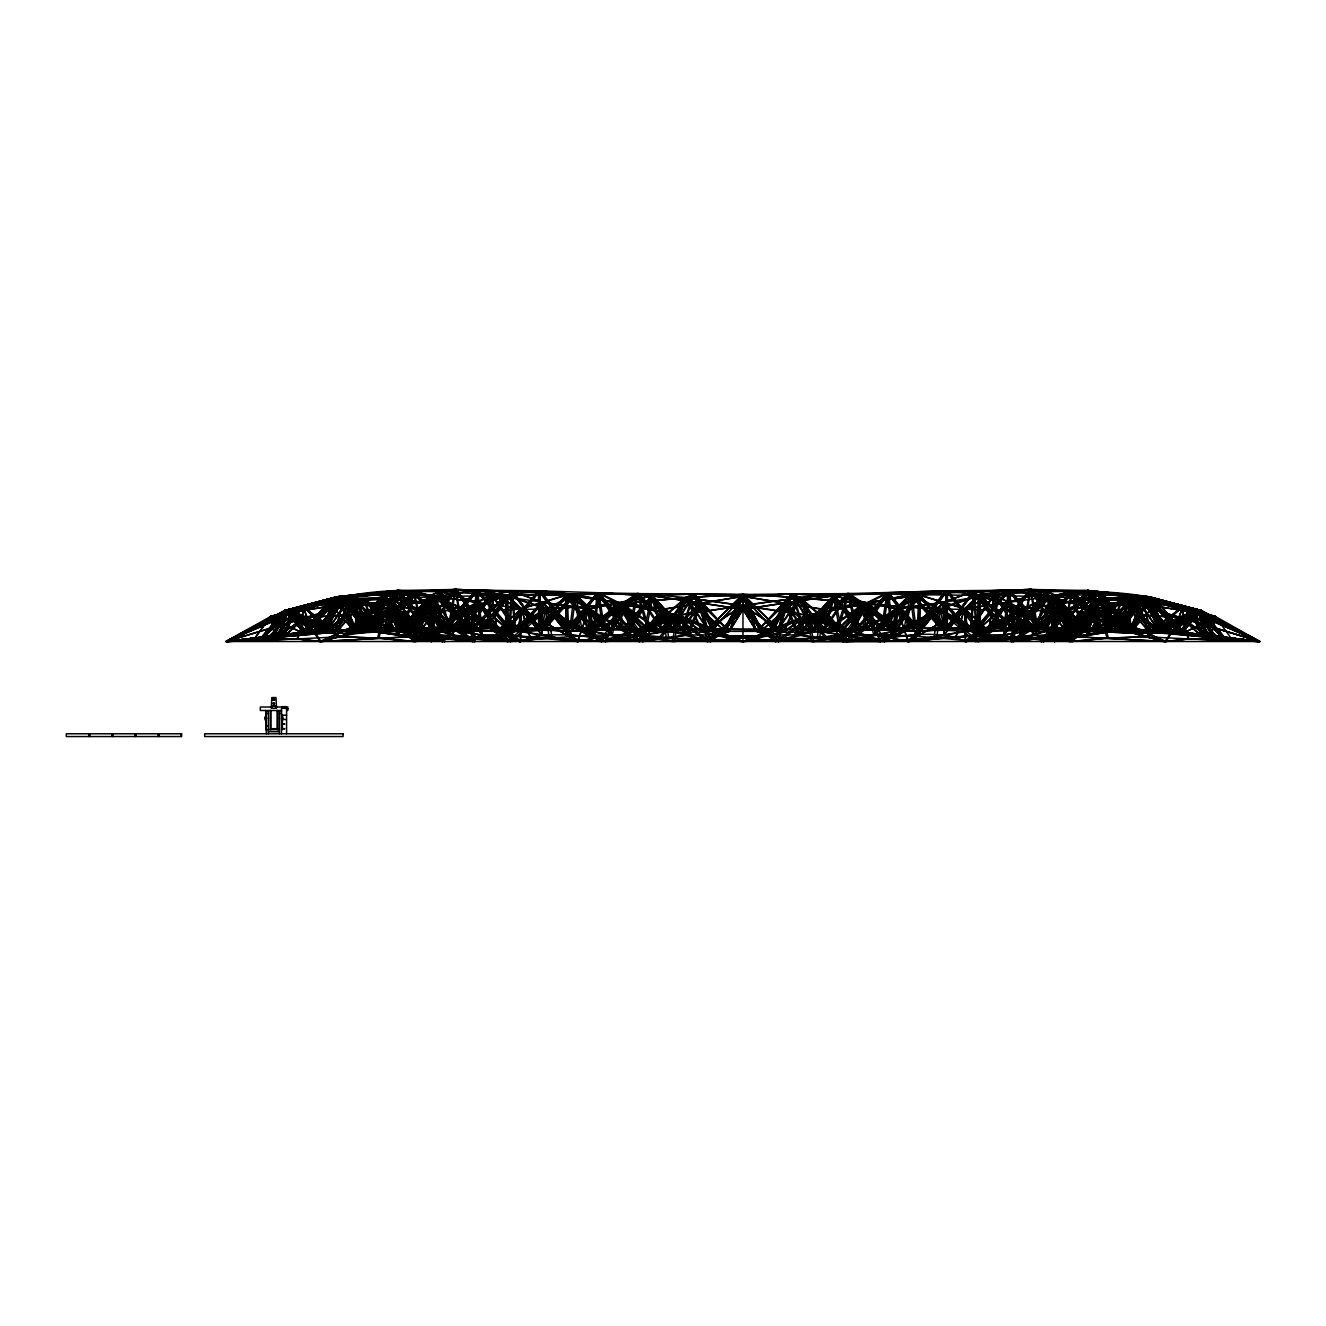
<?xml version="1.0" encoding="UTF-8"?>
<svg xmlns="http://www.w3.org/2000/svg" width="1326" height="1326" viewBox="0 0 1326 1326"><rect width="100%" height="100%" fill="white"/><g stroke="black" fill="none" stroke-linecap="round" stroke-linejoin="round"><path stroke-width="1.5" d="M510.029 627.811L481.968 627.662L477.592 590.219L434.713 596.617L441.392 628.358L448.105 627.695L455 589.457L512.549 591.28L510.029 627.811L508.289 628.176L477.592 590.219L442.519 628.358L413.811 591.512L364.401 600.463L323.627 633.231L284.046 636.729L274.383 638.95L226.282 641.519L304.251 617.817L340.136 636.712C375.573 628.391 412.883 631.06 449.083 627.695L455.812 589.457L412.9 591.512L386.91 628.408L349.832 596.833L412.916 591.512L434.713 596.617L465.376 610.258L506.084 635.751L545.649 608.999L574.108 594.578L602.899 628.623L637.044 593.617L694.194 593.949L701.288 603.214L682.558 629.717L652.806 596.004L598.871 592.755L567.13 595.043L543.047 602.319L541.853 634.806L518.433 631.06L491.88 594.612L469.951 629.286L462.774 628.11L455.812 589.457L422.762 627.728L363.142 628.856L349.832 596.833L363.556 600.463L384.059 611.999L428.381 632.154L468.708 630.579L505.554 631.773L545.666 608.999L601.391 641.502L677.752 615.281L799.246 597.578L847.496 593.617L873.884 629.635L881.492 628.623L910.117 594.578L946.051 590.832L980.146 595.424L979.052 628.176L977.129 627.811L947.444 590.832L847.496 593.617L742.974 609.33L710.255 641.502L664.956 609.198L539.914 590.832L510.029 627.811L477.592 590.219L449.083 627.695L413.811 591.512L350.445 596.833L288.67 610.623L273.703 635.916L261.321 637.955L284.957 610.441L294.471 612.082L304.251 617.817L320.047 641.502L340.136 636.712L377.579 638.171L413.828 641.502L465.376 610.258L505.803 595.424L574.108 594.578L580.142 631.143L637.044 593.617L686.702 597.578L806.705 615.281L822.932 632.005L836.64 629.916L873.884 629.635L910.117 594.578L942.289 630.248L944.841 628.623L977.66 628.176L1008.357 590.219L1030.136 589.457L1054.336 627.712L1087.453 590.518L1148.929 596.816L1200.743 610.441L1259.683 641.502L1179.427 632.005L1130.481 628.972L1097.795 591.628C1054.783 585.644 1016.909 613.623 980.395 631.773L940.3 608.999L911.84 594.578L883.05 628.623L848.905 593.617L825.336 628.856L792.6 593.949L773.704 629.751L742.974 596.369L729.466 631.375L701.288 603.214L664.956 609.198L642.895 641.502L612.347 634.856L577.423 641.502L541.853 634.806L530.201 637.541L520.72 641.502L464.597 609.131L383.827 598.192L343.384 599.468L302.974 606.761L226.282 641.502L303.588 632.071L336.555 596.816L355.467 628.972L388.153 591.628L408.657 627.927L439.95 591.529L477.642 602.468L497.035 631.077L521.267 608.75L565.854 595.043L662.818 609.198L742.974 596.369L820.993 609.198L866.79 602.8L887.077 592.755L946.051 590.832L975.919 627.811L1008.357 590.219L1049.927 596.617L1121.547 600.463L1181.085 617.817L1188.345 638.95L1211.947 638.95L1259.667 641.519L1181.698 617.817L1101.889 611.999L1018.617 610.258L975.256 641.502L978.422 631.773L1018.617 610.258L1049.927 596.617L1072.137 591.512L1121.547 600.463L1162.322 633.231L1201.903 636.729L1211.566 638.95L1259.667 641.519L1198.091 610.54L1149.261 598.059L1133.548 629.386L1117.851 629.502L1102.453 594.33L1060.054 603.562L1045.551 631.309L1021.352 609.131L994.666 594.612L971.212 629.253L943.548 602.319L920.095 595.043L823.131 609.198L742.974 596.369L701.288 603.214L688.691 634.939L652.806 596.004L589.374 608.883L543.047 602.319L512.549 591.28L491.88 594.612L486.741 628.093L481.968 627.662L455.812 589.457L431.613 627.712L398.513 590.518C337.517 592.39 278.593 610.059 226.265 641.502L312.77 632.22L336.754 631.242L349.832 596.833L341.064 596.186L288.372 610.623L226.265 641.502L306.521 632.005L363.142 628.856L397.833 590.518L412.916 591.512L441.392 628.358L476.415 590.219L506.897 628.176L538.522 590.832L565.854 595.043L597.346 592.755L617.319 602.8L640.16 634.889L710.255 641.502L719.637 634.939L729.466 631.375L742.974 609.33L742.974 594.462L792.6 593.949L834.634 596.004L897.901 608.883L943.548 602.319L974.395 591.28C1001.312 601.026 1030.186 580.904 1056.01 595.589L1085.397 628.673L1102.453 594.33L1149.261 598.059L1201.688 610.673L1259.683 641.502L226.282 641.519L270.504 616.524L302.974 606.761L328.533 602.12L357.407 601.059L422.414 610.076L473.034 641.502L474.99 637.591L481.719 634.856L504.344 634.806L520.206 641.502L541.572 634.806L568.804 634.806L642.895 641.502L688.691 634.939L710.255 641.502L766.312 634.939L799.048 634.939L846.535 641.502L917.89 634.806L943.548 602.319L964.682 608.75L1008.307 602.468L1045.999 591.529L1077.292 627.927L1097.795 591.628L1102.453 594.33L1133.548 629.386L1182.361 632.071L1259.683 641.502L1215.445 616.524L1182.974 606.761L1157.416 602.12L1128.559 601.059L1063.535 610.076L1012.931 641.502L1010.976 637.591L1004.23 634.856L981.621 634.806L908.525 641.502L873.619 634.856L843.071 641.502L797.257 634.939L775.693 641.502L719.637 634.939L686.918 634.939L639.43 641.502L568.058 634.806L542.417 602.319L511.554 591.28C483.161 593.037 459.708 611.932 440.398 631.309L425.895 603.562L383.496 594.33L336.555 596.816L284.957 610.441L226.265 641.502L297.604 638.95L321.074 641.502L424.171 636.032L510.709 641.502L551.865 637.707L605.534 641.502L660.265 638.585L674.254 641.519L721.012 635.718L742.974 641.502L793.047 638.602L813.766 641.519L850.861 635.535L897.503 635.021L905.807 631.143L940.3 608.999L980.146 595.424L1009.534 590.219L1030.965 589.457L1063.999 627.728L1088.116 590.518L1149.393 596.816L1201.688 610.673L1225.025 637.972L1166.101 630.878L1149.393 596.816L1144.868 596.186C1099.536 588.86 1054.037 591.711 1008.357 590.219C961.549 594.794 919.697 617.054 880.431 641.502L811.694 641.519L764.953 635.718L742.974 641.502L692.901 638.602L672.183 641.519L635.104 635.535L601.391 641.502L506.084 635.751L463.404 637.939L422.447 636.032L320.047 641.502L296.974 638.95L226.282 641.519L284.957 610.441L341.08 596.186L397.833 590.518L455.812 589.457L477.592 590.219L507.46 595.424L548.052 608.999L605.534 641.502L663.017 632.005L679.26 615.281L686.702 597.578L694.194 593.949L742.974 596.369L792.6 593.949L800.208 597.578L838.065 629.916L875.574 629.635L905.807 631.143L911.84 594.578L947.444 590.832L979.052 628.176L1009.534 590.219L1073.049 591.512L1136.117 596.833L1197.577 610.623L1259.683 641.502L1188.345 638.95L1164.874 641.502L1061.778 636.032L975.256 641.502L937.896 608.999L910.117 594.578L806.705 615.281L742.974 641.502L694.144 638.602L658.193 638.585L601.391 641.502L580.142 631.143L545.649 608.999L505.803 595.424L476.415 590.219L454.984 589.457L439.95 591.529L429.939 595.589L383.496 594.33L336.688 598.059L284.261 610.673L260.924 637.972L226.265 641.502L285.206 610.441L337.019 596.816L398.513 590.518L413.811 591.512L436.022 596.617L467.332 610.258L507.526 631.773L543.66 630.248L575.849 594.578L679.26 615.281L742.974 641.502L791.804 638.602L827.755 638.585L884.558 641.502L979.864 635.751L1072.137 641.502L1108.37 638.171L1145.813 636.712L1165.919 641.502L1188.974 638.95L1259.667 641.519L1200.991 610.441L1144.868 596.186C1113.442 597.098 1090.055 622.507 1063.502 636.032L978.356 641.502L934.084 637.707L880.431 641.502L825.684 638.585L811.694 641.519L806.705 615.281L799.246 597.578L791.755 593.949L742.974 596.369L693.349 593.949L685.757 597.578L647.884 629.916L620.353 603.943L574.108 594.578L538.522 590.832L511.554 591.28L480.957 627.662L454.984 589.457L421.95 627.728L375.689 629.353L349.832 596.833L327.124 630.712L226.282 641.502L287.858 610.54L336.688 598.059L384.673 598.192L465.277 609.131L520.206 641.502L521.4 608.75L491.88 594.612L454.984 589.457L430.9 627.712L397.833 590.518L336.555 596.816L284.261 610.673L271.88 635.933L226.265 641.502L288.107 610.54L337.185 598.059L384.175 594.33L430.602 595.589L478.023 602.468L520.206 641.502C479.25 636.513 438.127 636.115 397.369 629.999L383.827 598.192L383.496 594.33L388.153 591.628L440.58 591.529L455.812 589.457L486.741 628.093L512.549 591.28L539.914 590.832L575.849 594.578L612.065 629.635L638.469 593.617L742.974 609.33L848.905 593.617L905.807 631.143M642.895 641.502L619.159 602.8L612.347 634.856L589.374 608.883L567.13 595.043L540.793 629.303L512.549 591.28L476.415 590.219L480.973 627.662L485.929 628.093L511.554 591.28L539.781 629.303L565.788 631.11L591.512 631.159L619.159 602.8L642.314 634.889L642.895 641.502L589.374 608.883L566.865 631.11L540.793 629.303L539.848 628.259L539.914 590.832L476.415 590.219L441.392 628.358L473.714 628.739L507.46 595.424L575.849 594.578L604.474 628.623L612.065 629.635L622.342 603.943L638.469 593.617L673.078 629.005L724.195 630.132L742.974 605.402L800.208 597.578L848.905 593.617L875.574 629.635L883.05 628.623L888.602 592.755L920.095 595.043L947.328 628.259L946.167 629.303L920.161 631.11L894.453 631.159L873.619 634.856L866.79 602.8L833.142 596.004L791.755 593.949L759.251 628.972L742.974 596.369L712.244 629.751L693.349 593.949L660.613 628.856L637.044 593.617L610.374 629.635L602.899 628.623L597.346 592.755L638.469 593.617L661.856 628.856L694.194 593.949L726.714 628.972L742.974 596.369L773.075 629.751L804.567 629.717L814.926 631.325L834.634 596.004L863.955 629.568L888.602 592.755L918.703 628.408L947.444 590.832L866.79 602.8L839.955 631.275L843.634 634.889L875.458 634.856L907.912 641.502L981.77 634.806L988.914 631.077L1008.307 602.468L1037.147 629.386L1056.01 595.589L1097.795 591.628L1116.509 628.773L1149.393 596.816L1201.688 610.673L1214.086 635.933L1259.683 641.502L1197.842 610.54L1148.764 598.059L1101.773 594.33L1059.06 603.562L1020.672 609.131L965.742 641.502C926.891 624.861 883.431 642.364 843.071 641.502L820.993 609.198L833.142 596.004L888.602 592.755L916.034 628.325L918.703 628.408L920.095 595.043L846.535 641.502L823.131 609.198L834.634 596.004L857.425 628.739L863.955 629.568L868.629 602.8L888.602 592.755L892.73 629.469L895.928 631.159L920.095 595.043L946.167 629.303L974.395 591.28L1004.992 627.662L1030.965 589.457L1055.048 627.712L1088.116 590.518L1136.117 596.833L1191.494 612.082L1259.683 641.502L1201.903 636.729L1181.085 617.817L1100.597 611.999L1049.927 596.617L1012.235 628.739L978.489 595.424L942.289 630.248L937.896 608.999C856.298 605.037 775.229 592.241 693.349 593.949L672 629.005L647.884 629.916L637.044 593.617L742.974 609.33L778.611 641.502L845.789 634.889L868.629 602.8L895.928 631.159L846.535 641.502L845.789 634.889L823.131 609.198L778.611 641.502L718.709 634.939L707.338 641.502L666.249 637.607L662.818 609.198L651.315 596.004L597.346 592.755L567.246 628.408L538.522 590.832L508.836 627.811L506.897 628.176L505.803 595.424L539.914 590.832L571.456 628.325L598.871 592.755L619.159 602.8L645.994 631.275L642.314 634.889L610.507 634.856L578.037 641.502L517.952 631.06L514.737 629.253L491.283 594.612L462.078 628.11L439.95 591.529L419.331 628.408L388.153 591.628L369.457 628.773L336.555 596.816L303.588 632.071L284.261 610.673L272.99 635.95L263.725 637.905L226.265 641.502L303.19 606.761L328.533 602.12L357.805 601.059L423.756 610.076L474.874 641.502L475.669 637.591L465.277 609.131L430.602 595.589L388.75 591.628L384.175 594.33L352.948 629.386L303.588 632.071L284.957 610.441L271.88 635.933L260.924 637.972L272.99 635.95L287.858 610.54L302.974 606.761L357.407 601.059L399.375 611.037L442.652 641.502L378.639 632.237L354.672 631.242L328.533 602.12L270.504 616.524L254.476 638.734L226.249 641.519L294.471 612.082L349.832 596.833L312.754 632.22L288.372 610.623L263.178 637.988L277.217 636.066L294.455 612.082L412.916 591.512L477.592 590.219L473.714 628.739L470.349 630.579L429.889 632.154L394.502 631.209L363.556 600.463L304.251 617.817L274.018 638.95L226.282 641.519L294.869 612.082L350.445 596.833L364.401 600.463L424.171 636.032L467.332 610.258L507.46 595.424L543.66 630.248L548.052 608.999L575.849 594.578L582.18 631.143L605.534 641.502L679.26 615.281L742.974 605.402L808.197 615.281L884.558 641.502L897.503 635.021L940.3 608.999L979.864 635.751L1020.572 610.258L1072.137 641.502L1101.889 611.999L1165.919 641.502L1181.698 617.817L1191.494 612.082L1200.991 610.441L1224.776 637.955L1259.683 641.502L1197.279 610.623L1144.388 596.186L1135.504 596.833L1072.137 591.512L1036.866 627.695L1008.357 590.219L1003.997 627.662L999.207 628.093L973.4 591.28L942.902 602.319L896.575 608.883L866.79 602.8L843.634 634.889L843.071 641.502L918.819 595.043L974.395 591.28L1000.019 628.093L1004.992 627.662L1009.534 590.219L1051.236 596.617L1122.409 600.463L1191.494 612.082L1218.992 638.187L1259.683 641.502L1182.974 606.761L1142.564 599.468L1102.121 598.192L1021.352 609.131L965.229 641.502L955.731 637.541L944.095 634.806L908.525 641.502L896.575 608.883L873.619 634.856M845.789 634.889L823.131 609.198L814.926 631.325L778.611 641.502L767.257 634.939L707.338 641.502L662.818 609.198L639.43 641.502L565.854 595.043L565.788 631.11L568.058 634.806L578.037 641.502L588.064 608.883L651.315 596.004L694.194 593.949L712.874 629.751L729.466 631.375M1145.813 636.712L1134.045 633.215L1091.447 631.209L1051.236 596.617L1017.241 630.579L978.422 631.773L978.489 595.424L1051.236 596.617L1101.889 611.999L1145.813 636.712L1181.698 617.817L1259.667 641.519L1201.903 636.729L1191.08 612.082L1135.504 596.833L1087.453 590.518L1063.203 627.728L1030.136 589.457L994.069 594.612L973.4 591.28L945.156 629.303L919.084 631.11L896.575 608.883L889.961 637.557M688.691 634.939L672.614 631.325L664.956 609.198L645.994 631.275L623.585 629.568L619.159 602.8L594.744 629.469L567.13 595.043L511.554 591.28L539.798 629.303L565.854 595.043L590.037 631.159L639.43 641.502L640.16 634.889L662.818 609.198L671.022 631.325L681.398 629.717L712.874 629.751L742.974 596.369L756.483 631.375L784.66 603.214L803.39 629.717L833.142 596.004L855.95 628.739L887.077 592.755L914.492 628.325L947.328 628.259L947.444 590.832L916.034 628.325L881.492 628.623L847.496 593.617L812.871 629.005L791.755 593.949L784.66 603.214L766.312 634.939L756.483 631.375L742.974 609.33L707.338 641.502L671.022 631.325L651.315 596.004L621.993 629.568L597.346 592.755L569.931 628.325L567.246 628.408L565.854 595.043L538.638 628.259L571.456 628.325L575.849 594.578L541.124 628.623L506.897 628.176M271.88 635.933L226.265 641.502L274.714 635.933L302.974 606.761L330.207 631.309L357.407 601.059L378.805 606.28L398.728 635.403L431.547 641.502L399.375 611.037L391.17 605.352L343.384 599.468L323.478 631.093L263.725 637.905L287.858 610.54L304.599 632.187L336.688 598.059L357.407 601.059L354.821 631.242C385.236 630.728 414.624 639.812 444.89 641.502L423.756 610.076L384.673 598.192L343.915 599.468L284.261 610.673L304.599 632.187L354.705 630.016L383.827 598.192L422.414 610.076L442.652 641.502L405.773 635.32L378.639 632.237L378.805 606.28L357.805 601.059L337.185 598.059L284.51 610.673L261.073 637.972L226.265 641.502L364.401 600.463L404.844 629.336L436.022 596.617L473.714 628.739M756.483 631.375L773.075 629.751L791.755 593.949L824.092 628.856L847.496 593.617L863.607 603.943L873.884 629.635L903.768 631.143L944.178 630.248L940.3 608.999L884.558 641.502L824.407 632.005L800.208 597.578L778.544 629.088L742.974 594.462L724.195 630.132L686.702 597.578L663.017 632.005L622.342 603.943L582.18 631.143L541.77 630.248L505.803 595.424L505.554 631.773L507.609 641.502L590.948 635.021L622.342 603.943L686.702 597.578L742.974 594.462L800.208 597.578L865.613 603.943L940.3 608.999L978.356 641.502L1020.572 610.258L1063.502 636.032L1165.919 641.502M596.004 637.557L589.374 608.883L577.423 641.502L568.804 634.806L566.865 631.11L567.13 595.043L539.848 628.259L480.957 627.662M304.599 632.187L319.848 630.878L336.555 596.816L341.064 596.186L355.467 628.972L375.739 628.358L388.153 591.628L429.939 595.589L440.398 631.309L451.553 634.955L520.72 641.502L521.267 608.75L491.283 594.612L469.421 629.286L462.078 628.11L454.984 589.457L485.929 628.093L515.482 629.253L518.433 631.06L543.047 602.319L577.423 641.502L504.162 634.806L497.035 631.077L491.283 594.612L543.047 602.319L566.865 631.11M663.017 632.005L649.309 629.916L622.342 603.943L548.052 608.999L465.376 610.258L463.404 637.939L507.609 641.502L545.649 608.999L620.353 603.943L685.757 597.578L742.974 605.402L761.754 630.132L783.136 632.121L824.407 632.005L838.065 629.916L848.905 593.617L791.755 593.949L803.39 629.717L813.335 631.325L841.745 631.275L868.629 602.8L875.458 634.856L897.901 608.883L907.912 641.502L917.89 634.806L920.161 631.11L920.095 595.043L892.73 629.469L862.364 629.568L833.142 596.004L824.092 628.856L857.425 628.739L848.905 593.617L813.965 629.005L777.964 629.088L742.974 594.462L707.985 629.088L694.194 593.949L682.558 629.717L672.614 631.325L644.204 631.275L617.319 602.8L610.507 634.856L588.064 608.883L542.417 602.319L541.572 634.806L521.267 608.75L491.283 594.612L485.929 628.093M947.444 590.832L946.433 628.623L944.178 630.248L911.84 594.578L887.077 592.755L862.364 629.568L839.955 631.275L820.993 609.198L775.693 641.502L766.312 634.939L742.974 609.33L718.709 634.939L700.078 603.214L693.349 593.949L681.398 629.717L651.315 596.004L628.524 628.739L621.993 629.568L617.319 602.8L590.037 631.159L588.064 608.883L565.788 631.11L542.417 602.319L514.737 629.253L511.554 591.28L508.836 627.811L476.415 590.219L448.105 627.695L412.9 591.512L375.689 629.353L363.556 600.463L322.98 633.231L266.957 638.187L294.471 612.082L336.754 631.242L387.64 628.408L413.811 591.512L422.762 627.728L398.513 590.518L349.832 596.833M944.841 628.623L946.051 590.832L1009.534 590.219L1044.557 628.358L1073.049 591.512L1122.409 600.463L1181.698 617.817L1211.947 638.95L1202.301 636.729L1148.581 631.242L1121.547 600.463L1061.778 636.032L1018.617 610.258L978.489 595.424L944.841 628.623L910.117 594.578L903.768 631.143L880.431 641.502L822.932 632.005L799.246 597.578L761.754 630.132L742.974 594.462L685.757 597.578L661.541 632.005L635.104 635.535L620.353 603.943L588.462 635.021L545.649 608.999L541.77 630.248L505.554 631.773L465.376 610.258L422.447 636.032L384.059 611.999L304.251 617.817L283.665 636.729L274.018 638.95L297.604 638.95L304.864 617.817L385.352 611.999L436.022 596.617L470.349 630.579L507.526 631.773L548.052 608.999L590.948 635.021M965.742 641.502L1003.848 634.856L1020.672 609.131L1055.363 595.589L1102.453 594.33L1102.121 598.192L1088.58 629.999C1047.822 636.115 1006.716 636.513 965.742 641.502L988.533 631.077L1023.871 628.11L994.666 594.612L942.902 602.319L944.095 634.806L967.532 631.06L994.069 594.612L1015.998 629.286L1023.191 628.11L1055.048 627.712L1045.999 591.529L994.069 594.612L964.566 608.75L965.742 641.502L1007.926 602.468L1045.385 591.529L1076.662 627.927L1110.227 628.358L1097.795 591.628L1066.618 628.408L1045.999 591.529L1023.871 628.11L999.207 628.093L1030.136 589.457L1045.385 591.529L1097.795 591.628L1085.397 628.673L1073.065 629.751L1056.01 595.589L964.566 608.75L918.819 595.043L894.453 631.159L891.205 629.469L887.077 592.755L917.294 628.408L918.819 595.043L887.077 592.755L881.492 628.623M1056.01 595.589L1045.551 631.309L1028.263 631.209L1007.926 602.468L1003.848 634.856L1028.263 631.209L1055.363 595.589L1097.199 591.628L1129.967 628.972L1179.079 632.005L1224.876 637.972L1201.439 610.673L1148.764 598.059L1101.276 598.192L1062.192 610.076L1041.059 641.502L1102.586 632.154L1155.742 631.309L1157.416 602.12L1128.144 601.059L1062.192 610.076L1011.075 641.502L1010.296 637.591L1020.672 609.131L994.069 594.612L970.466 629.253L967.532 631.06L942.902 602.319L908.525 641.502L964.566 608.75L988.533 631.077L1007.926 602.468L1036.567 629.386L1066.618 628.408L1056.01 595.589L1021.352 609.131L1004.23 634.856L965.229 641.502L964.682 608.75L994.666 594.612L1016.545 629.286L1045.999 591.529L1037.147 629.386L1004.23 634.856L1008.307 602.468L1028.843 631.209L1056.01 595.589L1073.065 629.751L1044.789 631.309L1011.075 641.502L1020.672 609.131L1044.789 631.309L1059.06 603.562L1055.363 595.589L1045.385 591.529L1015.998 629.286L1007.926 602.468L981.621 634.806L964.566 608.75L944.095 634.806M340.136 636.712L384.059 611.999L413.828 641.502L465.592 637.939L467.332 610.258L384.059 611.999L320.047 641.502M1023.871 628.11L1030.965 589.457L1000.019 628.093L970.466 629.253L973.4 591.28L1030.965 589.457L1037.844 627.695L1044.557 628.358L1051.236 596.617L1082.132 629.336L1091.447 631.209L1122.409 600.463L1162.968 633.231L1191.494 612.082L1208.732 636.066L1218.992 638.187L1202.301 636.729L1181.698 617.817L1134.045 633.215L1101.889 611.999L1057.568 632.154L1015.617 630.579L1012.235 628.739L1008.357 590.219L1043.429 628.358L1082.132 629.336L1122.409 600.463L1149.211 631.242L1173.195 632.22L1259.683 641.502L1182.775 606.761L1157.416 602.12L1107.16 606.28L1085.878 611.037L1041.059 641.502L1073.347 637.839L1106.945 632.237L1128.144 601.059L1148.764 598.059L1181.002 632.187L1201.439 610.673L1213.887 635.933L1224.627 637.955L1200.743 610.441L1144.388 596.186L1109.647 628.358L1087.453 590.518L1076.662 627.927L1097.199 591.628L1101.773 594.33L1133.001 629.386L1182.03 632.071L1224.876 637.972M1000.019 628.093L994.666 594.612L967.997 631.06L943.548 602.319L907.912 641.502L967.997 631.06L971.212 629.253L974.395 591.28L946.051 590.832L914.492 628.325L979.052 628.176M895.928 631.159L897.901 608.883L920.161 631.11L943.548 602.319L946.167 629.303M539.781 629.303L542.417 602.319L578.037 641.502L521.267 608.75L504.178 634.806L520.72 641.502L477.642 602.468L448.801 629.386L429.939 595.589L400.535 628.673L383.496 594.33L352.401 629.386L336.555 596.816L321.522 630.695L284.957 610.441L273.471 635.916L263.178 637.988M354.672 631.242L378.805 606.28L399.375 611.037L398.728 635.403L431.547 641.502L400.087 611.037L357.805 601.059L354.821 631.242L330.207 631.309L328.533 602.12L378.805 606.28L400.087 611.037L444.89 641.502L383.363 632.154L363.656 630.927L343.384 599.468L287.858 610.54L279.836 635.452L226.265 641.502L272.99 635.95M465.592 637.939L508.455 635.751L548.052 608.999L551.865 637.707L508.455 635.751L467.332 610.258L415.883 641.502L378.987 638.171L341.13 636.712L296.974 638.95L304.251 617.817L351.904 633.215L384.059 611.999L434.713 596.617L468.708 630.579L472.321 628.739L476.415 590.219M565.854 595.043L593.236 629.469L597.346 592.755L628.524 628.739L661.856 628.856L652.806 596.004L623.585 629.568L593.236 629.469L590.037 631.159M628.524 628.739L637.044 593.617L672 629.005L707.404 629.088L742.974 594.462L759.251 628.972L773.075 629.751L784.66 603.214L797.257 634.939L820.993 609.198L843.634 634.889L775.693 641.502L742.974 609.33L719.637 634.939L701.288 603.214L672.614 631.325L652.806 596.004L629.999 628.739L598.871 592.755L568.672 628.408L567.13 595.043L591.512 631.159L594.744 629.469L598.871 592.755L538.522 590.832L538.638 628.259M940.3 608.999L936.852 637.707L895 635.021L848.657 635.535L825.684 638.585L806.705 615.281L764.953 635.718L742.974 605.402L702.034 632.121L677.752 615.281L620.353 603.943L601.391 641.502M819.7 637.607L823.131 609.198L799.048 634.939L785.87 603.214L792.6 593.949L813.965 629.005L800.208 597.578L762.085 630.132L707.404 629.088L685.757 597.578L677.752 615.281L672.183 641.519M817.363 637.607L820.993 609.198L813.335 631.325L797.257 634.939M1072.137 641.502L1020.572 610.258L937.896 608.999L934.084 637.707L977.494 635.751L1018.617 610.258L1056.06 632.154L1090.287 631.209L1133.117 633.215L1181.085 617.817L1259.667 641.519L1222.771 637.988L1197.577 610.623L1144.868 596.186L1122.807 628.856L1088.116 590.518L1045.385 591.529L1065.988 628.408L1097.199 591.628L1115.928 628.773L1130.481 628.972L1149.393 596.816L1166.101 630.878L1201.688 610.673L1182.361 632.071L1149.393 596.816L1101.773 594.33L1101.276 598.192L1087.751 629.999L1011.075 641.502L1059.06 603.562C1106.597 593.153 1155.062 600.015 1201.688 610.673L1212.958 635.95L1222.224 637.905L1198.091 610.54L1182.974 606.761L1128.559 601.059L1086.574 611.037L1043.313 641.502L1107.309 632.237L1131.277 631.242L1157.416 602.12L1215.445 616.524L1231.489 638.734L1259.7 641.519L1191.08 612.082L1121.547 600.463L1081.104 629.336L1049.927 596.617L1015.617 630.579L978.489 595.424L977.66 628.176L1013.628 628.739L1017.241 630.579L1020.572 610.258L980.146 595.424L910.117 594.578L914.492 628.325M944.178 630.248L980.146 595.424L980.395 631.773L978.356 641.502M491.283 594.612L517.969 631.06L521.267 608.75L530.218 637.541L521.4 608.75L429.939 595.589L412.883 629.751L400.551 628.673L388.153 591.628M1015.617 630.579L1018.617 610.258L1070.065 641.502L1106.961 638.171L1144.819 636.712L1188.974 638.95L1181.698 617.817L1162.968 633.231L1133.117 633.215L1100.597 611.999L1056.06 632.154L1049.927 596.617L1090.287 631.209L1121.547 600.463L1135.504 596.833L1201.439 610.673L1212.776 635.95L1222.091 637.905L1259.683 641.502L1214.086 635.933L1200.991 610.441L1164.427 630.695L1144.868 596.186L1110.227 628.358L1088.116 590.518L1030.136 589.457L1003.997 627.662L973.4 591.28L945.156 629.303L918.819 595.043L891.205 629.469L866.79 602.8L843.071 641.502M988.533 631.077L994.069 594.612L1023.191 628.11L1045.385 591.529L1054.336 627.712L1077.292 627.927L1088.116 590.518L1099.039 628.408L1110.26 629.353L1136.117 596.833L1173.195 632.22L1197.577 610.623L1212.461 635.916L1222.771 637.988L1208.732 636.066L1197.577 610.623L1158.825 630.712L1136.117 596.833L1099.039 628.408L1063.203 627.728L1072.137 591.512L1109.464 629.353L1149.211 631.242L1191.494 612.082L1202.301 636.729L1259.683 641.502L1212.958 635.95L1198.091 610.54L1142.564 599.468L1128.559 601.059L1086.574 611.037L1054.402 641.502C1076.911 636.928 1099.039 630.861 1122.31 630.927L1142.564 599.468L1149.261 598.059L1181.35 632.187L1201.688 610.673M988.914 631.077L964.682 608.75L955.731 637.541L964.566 608.75L967.532 631.06L988.914 631.077L994.666 594.612M428.381 632.154L434.713 596.617L507.46 595.424L543.66 630.248M1023.191 628.11L1030.136 589.457L1073.049 591.512L1110.26 629.353L1122.409 600.463L1134.045 633.215M778.611 641.502L785.87 603.214L814.926 631.325M674.254 641.519L679.26 615.281L721.012 635.718L742.974 605.402L783.915 632.121L808.197 615.281L911.84 594.578L946.433 628.623L980.146 595.424L1017.241 630.579M645.994 631.275L652.806 596.004M1030.136 589.457L1036.866 627.695L1043.429 628.358L1049.927 596.617M1073.065 629.751L1102.453 594.33L1116.509 628.773L1084.751 628.673L1055.363 595.589L1036.567 629.386L1028.263 631.209L1020.672 609.131L1033.418 634.955L1059.06 603.562L1074.325 631.624L1122.31 630.927L1128.559 601.059L1155.742 631.309M1109.464 629.353L1121.547 600.463L1133.117 633.215L1144.819 636.712L1191.08 612.082L1208.467 636.066L1259.683 641.502L1172.748 632.22L1135.504 596.833L1109.464 629.353L1098.326 628.408L1087.453 590.518L1122.227 628.856L1184.251 632.8L1259.667 641.502L1211.235 635.933L1182.974 606.761L1155.543 631.309L1128.144 601.059L1107.16 606.28L1087.221 635.403L1054.402 641.502L1085.878 611.037L1128.144 601.059L1182.775 606.761L1215.445 616.524L1211.318 635.933L1162.057 631.093L1130.63 630.016L1101.276 598.192L1093.784 605.352L1069.717 635.22L1041.059 641.502L1093.784 605.352L1142.034 599.468L1197.842 610.54L1222.091 637.905L1259.667 641.502L1212.246 635.916L1197.279 610.623L1191.08 612.082L1148.581 631.242L1135.504 596.833L1098.326 628.408L1072.137 591.512L1043.429 628.358M1011.075 641.502L1069.717 635.22L1085.596 631.806L1112.547 630.629L1184.184 632.8L1215.445 616.524L1211.235 635.933L1162.488 631.093L1117.172 629.502L1101.276 598.192L1074.325 631.624L1059.06 603.562L1049.861 635.055L1050.507 637.723L1041.059 641.502M891.287 637.557L897.901 608.883L917.89 634.806M1036.567 629.386L1045.385 591.529M775.693 641.502L784.66 603.214L813.335 631.325L833.142 596.004L839.955 631.275M404.844 629.336L413.811 591.512L376.485 629.353L350.445 596.833L341.561 596.186L284.51 610.673L272.079 635.933L261.321 637.955L285.206 610.441L294.869 612.082L337.368 631.242L364.401 600.463L395.662 631.209L404.844 629.336L375.689 629.353M442.519 628.358L436.022 596.617L395.662 631.209L352.832 633.215L304.864 617.817L284.046 636.729L226.282 641.502L301.764 632.8L328.533 602.12L354.821 631.242L378.805 606.28L431.547 641.502L412.601 637.839L400.087 611.037L392.164 605.352L343.915 599.468L288.107 610.54L263.857 637.905L273.189 635.95L284.51 610.673L337.019 596.816L384.175 594.33L384.673 598.192L392.164 605.352L444.89 641.502L435.458 637.723L436.088 635.055L426.889 603.562L430.602 595.589L440.58 591.529L478.023 602.468L504.344 634.806L521.4 608.75L543.047 602.319L568.804 634.806L589.374 608.883L591.512 631.159L612.347 634.856M336.754 631.242L363.556 600.463L403.817 629.336L412.916 591.512L421.95 627.728L481.968 627.662L512.549 591.28L539.848 628.259M694.194 593.949L673.078 629.005L649.309 629.916L638.469 593.617L604.474 628.623L569.931 628.325L538.522 590.832L539.516 628.623L541.77 630.248L574.108 594.578L598.871 592.755L623.585 629.568L629.999 628.739L638.469 593.617L574.108 594.578L539.516 628.623L505.803 595.424L468.708 630.579L465.376 610.258L413.828 641.502M378.987 638.171L385.352 611.999L429.889 632.154L467.332 610.258L510.709 641.502L548.052 608.999L582.18 631.143M377.579 638.171L384.059 611.999L394.502 631.209L434.713 596.617L472.321 628.739L508.289 628.176L539.914 590.832L568.672 628.408M520.206 641.502L449.381 629.386L419.331 628.408L439.95 591.529L491.88 594.612L462.774 628.11L440.58 591.529L431.613 627.712L408.657 627.927L397.833 590.518L440.58 591.529L469.951 629.286L478.023 602.468L491.88 594.612L515.482 629.253L543.047 602.319L540.793 629.303L514.737 629.253M1054.336 627.712L1063.999 627.728L1073.049 591.512L1099.039 628.408M504.344 634.806L497.416 631.077L469.404 629.286L439.95 591.529L430.9 627.712L462.774 628.11M1222.091 637.905L1205.947 635.452L1198.091 610.54L1181.35 632.187L1162.488 631.093L1149.261 598.059L1102.121 598.192L1086.657 631.806L1071.043 635.22L1012.931 641.502L1021.352 609.131L1034.396 634.955L1045.551 631.309M412.601 637.839L406.833 635.32L400.087 611.037L383.363 632.154L357.805 601.059L303.19 606.761L280.018 635.452L254.476 638.734L270.504 616.524L301.764 632.8L335.13 631.06L343.384 599.468L372.639 630.629L411.624 631.624L474.874 641.502L465.277 609.131L478.023 602.468L497.416 631.077L521.4 608.75L577.423 641.502M284.261 610.673L319.848 630.878L336.688 598.059L354.705 630.016L368.777 629.502L384.175 594.33L426.889 603.562L474.874 641.502L416.231 635.22L392.164 605.352L373.402 630.629L364.269 630.927L357.805 601.059L335.511 631.06L303.19 606.761L274.714 635.933L270.504 616.524L303.19 606.761L330.406 631.309L335.511 631.06L343.915 599.468L373.402 630.629L400.353 631.806L444.89 641.502M803.39 629.717L825.336 628.856L834.634 596.004L841.745 631.275L863.955 629.568M386.894 628.408L397.833 590.518L421.95 627.728M1044.789 631.309L1055.363 595.589L1072.303 629.751L1088.58 629.999L1102.453 594.33M335.511 631.06L312.339 632.005L287.858 610.54L323.478 631.093L336.688 598.059L368.114 629.502L383.827 598.192L399.292 631.806L414.922 635.22L422.414 610.076L425.895 603.562L473.034 641.502L464.597 609.131L429.939 595.589L412.883 629.751L441.16 631.309L474.874 641.502M761.754 630.132L777.964 629.088L799.246 597.578L836.64 629.916L847.496 593.617L911.84 594.578L916.034 628.325M273.173 703.31C274.648 701.04 274.101 706.062 273.222 703.907M469.404 629.286L477.642 602.468L504.178 634.806M1049.861 635.055L1062.192 610.076L1085.596 631.806L1093.784 605.352L1121.68 630.927L1142.034 599.468L1173.278 632.005L1197.842 610.54L1212.776 635.95M406.833 635.32L392.164 605.352L383.363 632.154L379.004 632.237L357.407 601.059L382.667 632.154L391.17 605.352L383.827 598.192L372.639 630.629L363.656 630.927L357.407 601.059L335.13 631.06L302.974 606.761L279.836 635.452L226.282 641.502L266.957 638.187M419.331 628.408L429.939 595.589L457.122 631.209L520.72 641.502M475.669 637.591L482.1 634.856L465.277 609.131L452.547 634.955L426.889 603.562L411.624 631.624L384.673 598.192L373.402 630.629L323.909 631.093L288.107 610.54L280.018 635.452L226.282 641.502L284.046 636.729L294.869 612.082L364.401 600.463L376.485 629.353M400.535 628.673L419.961 628.408L430.602 595.589L457.685 631.209L478.023 602.468L482.1 634.856M363.656 630.927L391.17 605.352L414.922 635.22L433.934 637.723L434.829 635.055L425.895 603.562L397.369 629.999L383.496 594.33L368.114 629.502L398.198 629.999L411.624 631.624L426.889 603.562L441.16 631.309L465.277 609.131L457.685 631.209L440.398 631.309M1054.402 641.502L1086.939 635.403L1107.16 606.28L1131.277 631.242L1107.16 606.28L1054.402 641.502L1073.347 637.839L1085.878 611.037L1093.784 605.352L1112.547 630.629L1131.244 630.016L1149.261 598.059L1117.851 629.502L1087.751 629.999L1059.06 603.562L1072.303 629.751L1084.751 628.673L1097.199 591.628L1109.647 628.358L1122.807 628.856L1136.117 596.833L1149.211 631.242M284.957 610.441L306.521 632.005L341.08 596.186L363.142 628.856L376.319 628.358L388.75 591.628L419.961 628.408L440.58 591.529L449.381 629.386L478.023 602.468M457.122 631.209L464.597 609.131L481.719 634.856L477.642 602.468L457.122 631.209L448.818 629.386L439.95 591.529M364.401 600.463L352.832 633.215L321.074 641.502L304.864 617.817L294.869 612.082L267.206 638.187C298.996 632.253 331.467 630.397 363.738 628.856L398.513 590.518L409.286 627.927L375.722 628.358L341.064 596.186L321.522 630.695L376.319 628.358L398.513 590.518L387.64 628.408L350.445 596.833L313.201 632.22L288.67 610.623L263.377 637.988L226.265 641.502L306.87 632.005L327.588 630.712L350.445 596.833L363.738 628.856L341.561 596.186L306.87 632.005L285.206 610.441L272.079 635.933L261.073 637.972L320.262 630.878L337.019 596.816L303.919 632.071L272.079 635.933M351.904 633.215L363.556 600.463L436.022 596.617L429.889 632.154L415.883 641.502L385.352 611.999L321.074 641.502M1016.545 629.286L1008.307 602.468L965.229 641.502L1010.976 637.591L1021.352 609.131L1028.843 631.209M1173.278 632.005L1182.775 606.761L1211.235 635.933L1231.489 638.734M274.383 638.95L304.864 617.817L323.627 633.231L294.869 612.082L277.482 636.066L226.265 641.502L283.665 636.729L294.471 612.082L322.98 633.231L337.368 631.242L350.445 596.833M707.985 629.088L686.702 597.578L649.309 629.916L610.374 629.635L620.353 603.943L661.541 632.005L702.813 632.121L724.195 630.132M791.755 593.949L777.964 629.088L759.251 628.972M1087.751 629.999L1101.773 594.33L1117.172 629.502L1133.001 629.386L1148.929 596.816L1201.439 610.673L1182.03 632.071L1148.929 596.816L1115.928 628.773L1101.773 594.33L1072.303 629.751M588.462 635.021L637.292 635.535L679.26 615.281L702.813 632.121L742.974 605.402L762.085 630.132L778.544 629.088L792.6 593.949L804.567 629.717L834.634 596.004M436.088 635.055L423.756 610.076L400.353 631.806L384.673 598.192L368.777 629.502L337.185 598.059L323.909 631.093L312.671 632.005L288.107 610.54L273.189 635.95M341.08 596.186L327.124 630.712L288.372 610.623L273.488 635.916L261.172 637.955M336.555 596.816L352.401 629.386L370.02 628.773L384.175 594.33L413.646 629.751L426.889 603.562L398.198 629.999L384.673 598.192L355.335 630.016L337.185 598.059L304.947 632.187L284.51 610.673L320.262 630.878L337.019 596.816L370.02 628.773L388.75 591.628L409.286 627.927L440.58 591.529M1117.851 629.502L1102.121 598.192L1094.779 605.352L1086.657 631.806L1063.535 610.076L1051.12 635.055L1012.931 641.502L1060.054 603.562L1063.535 610.076L1043.313 641.502L1052.015 637.723L1063.535 610.076L1102.121 598.192L1131.244 630.016L1142.564 599.468L1173.609 632.005L1198.091 610.54L1162.488 631.093L1142.564 599.468L1094.779 605.352L1086.574 611.037L1074.159 637.839M1050.507 637.723L1062.192 610.076L1069.717 635.22L1079.115 635.32L1093.784 605.352L1102.586 632.154L1121.68 630.927L1128.144 601.059L1150.438 631.06L1155.543 631.309L1157.416 602.12L1184.251 632.8L1215.445 616.524M672 629.005L685.757 597.578L723.863 630.132L742.974 605.402L783.136 632.121L806.705 615.281L880.431 641.502L863.607 603.943L822.932 632.005M349.832 596.833L288.372 610.623L277.217 636.066L266.957 638.187M449.381 629.386L430.602 595.589L413.646 629.751L401.198 628.673L388.75 591.628L355.981 628.972L341.561 596.186L327.588 630.712L288.67 610.623L277.482 636.066L263.377 637.988L273.703 635.916L285.206 610.441L321.92 630.695L341.561 596.186L376.319 628.358M1213.887 635.933L1200.743 610.441L1179.079 632.005L1144.388 596.186L1129.967 628.972L1148.929 596.816L1165.687 630.878L1181.002 632.187L1197.842 610.54L1205.947 635.452L1222.224 637.905M1191.494 612.082L1173.195 632.22L1158.36 630.712L1135.504 596.833L1122.227 628.856L1144.388 596.186L1164.029 630.695L1200.743 610.441L1212.246 635.916L1224.627 637.955L1212.461 635.916L1200.991 610.441L1179.427 632.005L1144.868 596.186L1130.481 628.972L1109.647 628.358M288.372 610.623L306.521 632.005L321.92 630.695L337.019 596.816L355.981 628.972M605.534 641.502L622.342 603.943L637.292 635.535L660.265 638.585L679.26 615.281L694.144 638.602M671.022 631.325L700.078 603.214L712.244 629.751L729.068 631.375L756.881 631.375L773.704 629.751L785.87 603.214L804.567 629.717M268.399 718.742L268.399 717.896M1085.596 631.806L1101.276 598.192L1112.547 630.629L1142.034 599.468L1162.057 631.093L1181.002 632.187M710.255 641.502L701.288 603.214L712.874 629.751L726.714 628.972L742.974 594.462L762.085 630.132L783.915 632.121L800.208 597.578L808.197 615.281L813.766 641.519M712.244 629.751L726.416 628.972L742.974 594.462L759.549 628.972L773.704 629.751M1133.001 629.386L1148.929 596.816L1164.029 630.695L1182.361 632.071L1200.991 610.441M1084.751 628.673L1101.773 594.33M273.206 703.244L274.631 703.294M274.482 704.056L273.736 704.305M357.805 601.059L330.406 631.309L328.533 602.12L301.698 632.8L302.974 606.761L312.339 632.005L343.384 599.468L354.705 630.016L372.639 630.629L391.17 605.352L399.292 631.806L422.414 610.076L433.934 637.723L473.034 641.502L451.553 634.955L464.597 609.131L474.99 637.591M726.714 628.972L707.404 629.088L693.349 593.949L726.416 628.972L742.974 596.369L759.549 628.972L778.544 629.088M970.466 629.253L942.902 602.319L917.144 634.806L908.525 641.502M1211.566 638.95L1181.085 617.817L1164.874 641.502L1100.597 611.999L1090.287 631.209L1081.104 629.336L1072.137 591.512M383.827 598.192L410.563 631.624L425.895 603.562L451.553 634.955M410.563 631.624L422.414 610.076L434.829 635.055L473.034 641.502M846.535 641.502L868.629 602.8L892.73 629.469M375.739 628.358L397.833 590.518M681.398 629.717L700.078 603.214L729.068 631.375L742.974 596.369L756.881 631.375L767.257 634.939L785.87 603.214L756.881 631.375L742.974 609.33L729.068 631.375L718.709 634.939M791.804 638.602L806.705 615.281L848.657 635.535L863.607 603.943L903.768 631.143L937.896 608.999L978.422 631.773M947.328 628.259L974.395 591.28L977.129 627.811L946.118 628.259L918.819 595.043L919.084 631.11M917.294 628.408L946.051 590.832L977.66 628.176L975.919 627.811L973.4 591.28L1009.534 590.219L1037.844 627.695L1073.049 591.512L1082.132 629.336M273.189 699.051L274.814 699.465L273.289 699.183M568.058 634.806L588.064 608.883L594.661 637.557M382.667 632.154L399.375 611.037L411.789 637.839L405.773 635.32L391.17 605.352L442.652 641.502L414.922 635.22M1122.31 630.927L1094.779 605.352L1080.176 635.32L1071.043 635.22L1063.535 610.076L1075.386 631.624L1102.121 598.192L1113.326 630.629L1142.564 599.468L1150.819 631.06L1182.974 606.761L1206.113 635.452L1259.667 641.502L1206.113 635.452L1182.775 606.761L1150.438 631.06L1142.034 599.468L1130.63 630.016L1148.764 598.059L1165.687 630.878L1201.439 610.673M1012.931 641.502L1034.396 634.955L1060.054 603.562L1088.58 629.999M965.229 641.502L981.77 634.806L1008.307 602.468M658.193 638.585L677.752 615.281L742.974 641.502L783.915 632.121M1197.577 610.623L1179.427 632.005L1158.36 630.712L1144.388 596.186M517.969 631.06L542.4 602.319M1179.079 632.005L1197.279 610.623L1222.589 637.988L1212.246 635.916M977.129 627.811L1009.534 590.219L1013.628 628.739L1051.236 596.617L1057.568 632.154L1091.447 631.209L1101.889 611.999L1108.37 638.171M857.425 628.739L888.602 592.755M1182.03 632.071L1200.743 610.441M642.314 634.889L664.956 609.198L668.586 637.607M412.883 629.751L383.496 594.33L369.457 628.773L401.198 628.673L430.602 595.589L441.16 631.309M593.236 629.469L617.319 602.8L639.43 641.502M1148.581 631.242L1172.748 632.22L1191.08 612.082L1218.743 638.187L1208.467 636.066L1197.279 610.623L1158.36 630.712M403.817 629.336L434.713 596.617M792.6 593.949L759.549 628.972L726.416 628.972M378.639 632.237L399.375 611.037L405.773 635.32L416.231 635.22L423.756 610.076L435.458 637.723M276.537 708.233L271.266 708.233M472.321 628.739L505.803 595.424M1117.172 629.502L1148.764 598.059L1162.057 631.093L1197.842 610.54M911.84 594.578L875.574 629.635L865.613 603.943L824.407 632.005L808.197 615.281L742.974 641.502L702.034 632.121L685.757 597.578M836.64 629.916L863.607 603.943L895 635.021L937.896 608.999L977.494 635.751L1070.065 641.502L1100.597 611.999L1144.819 636.712L1164.874 641.502M271.283 707.636L271.83 697.559L275.99 697.559L276.537 707.636M508.289 628.176L507.46 595.424L470.349 630.579L467.332 610.258M335.13 631.06L364.269 630.927L392.164 605.352L400.353 631.806M640.16 634.889L662.818 609.198L686.918 634.939L700.078 603.214L707.338 641.502M1172.748 632.22L1197.279 610.623M1181.085 617.817L1162.322 633.231L1191.08 612.082M1150.819 631.06L1128.559 601.059L1107.309 632.237L1086.574 611.037L1080.176 635.32L1043.313 641.502L1094.779 605.352L1113.326 630.629M395.662 631.209L385.352 611.999L352.832 633.215L322.98 633.231L304.251 617.817M907.912 641.502L964.682 608.75L981.77 634.806M385.352 611.999L341.13 636.712L304.864 617.817M635.104 635.535L677.752 615.281L720.499 635.718L765.45 635.718L793.047 638.602L808.197 615.281L850.861 635.535L865.613 603.943L897.503 635.021M1073.347 637.839L1079.115 635.32L1085.878 611.037L1106.945 632.237L1107.16 606.28L1107.309 632.237L1103.282 632.154L1086.574 611.037L1086.939 635.403L1085.878 611.037L1102.586 632.154L1128.144 601.059L1131.144 631.242L1157.416 602.12L1184.251 632.8L1182.974 606.761L1173.609 632.005L1150.438 631.06M274.068 700.393L273.371 700.178M1043.313 641.502L1071.043 635.22L1094.779 605.352L1103.282 632.154L1128.559 601.059L1131.277 631.242M764.953 635.718L783.136 632.121L799.246 597.578L812.871 629.005L838.065 629.916L865.613 603.943L884.558 641.502M1010.976 637.591L1034.396 634.955M702.034 632.121L723.863 630.132L742.974 594.462L742.974 641.502M303.588 632.071L321.92 630.695M284.51 610.673L303.919 632.071L320.262 630.878M580.142 631.143L612.065 629.635M1055.363 595.589L1065.988 628.408L1077.292 627.927M337.368 631.242L313.201 632.22L294.869 612.082M891.205 629.469L918.703 628.408M397.369 629.999L413.646 629.751M355.467 628.972L370.02 628.773M812.871 629.005L825.336 628.856M1012.235 628.739L1044.557 628.358M539.516 628.623L569.931 628.325L574.108 594.578L610.374 629.635M571.456 628.325L541.124 628.623L539.914 590.832M448.801 629.386L469.951 629.286M975.919 627.811L1004.992 627.662M847.496 593.617L855.95 628.739L883.05 628.623M279.438 718.808L279.438 717.83M971.212 629.253L945.156 629.303L942.902 602.319L917.144 634.806L896.575 608.883L894.453 631.159L866.79 602.8L862.364 629.568L855.95 628.739M462.078 628.11L486.741 628.093M497.035 631.077L518.433 631.06L521.4 608.75L541.853 634.806M271.83 705.863L275.99 705.863M271.83 706.161L275.99 706.161M281.808 706.675L286.317 706.675M272.079 707.023L260.327 707.023L260.327 710.487L281.526 710.487M275.659 707.023L287.775 707.023L287.775 710.487L286.598 710.487M287.775 708.449L281.526 708.283L281.526 733.775M286.598 708.863L287.775 708.863M281.526 711.167L279.438 711.167L279.438 733.775M266.294 713.471L268.366 713.471M279.438 713.471L281.526 713.471M281.526 715.211L286.598 715.211M266.294 716.852L265.018 716.852L265.018 719.803L266.294 719.803M281.526 716.852L282.786 716.852L282.786 719.803L281.526 719.803M265.018 718.327L266.294 718.327M281.974 719.471L286.134 719.471M266.974 725.703L268.2 725.703M270.62 728.703L277.466 728.703M279.438 729.631L265.747 729.631L265.747 710.487M281.526 729.631L282.355 729.631L282.355 715.211M268.366 731.703L279.438 731.703M1003.997 627.662L1063.999 627.728M1081.104 629.336L1110.26 629.353M1015.998 629.286L1037.147 629.386M602.899 628.623L629.999 628.739M352.401 629.386L368.777 629.502M621.993 629.568L644.204 631.275L651.315 596.004L660.613 628.856L673.078 629.005L686.702 597.578L702.813 632.121L721.012 635.718M1065.988 628.408L1085.397 628.673M1098.326 628.408L1122.807 628.856M1115.928 628.773L1133.548 629.386L1149.393 596.816L1164.427 630.695M942.289 630.248L980.395 631.773M660.613 628.856L682.558 629.717M567.246 628.408L594.744 629.469M408.657 627.927L419.961 628.408M647.884 629.916L661.541 632.005L677.752 615.281L692.901 638.602L720.499 635.718L742.974 605.402L765.45 635.718L808.197 615.281L827.755 638.585M1214.086 635.933L1225.025 637.972M1003.848 634.856L1010.296 637.591M433.934 637.723L442.652 641.502M1070.065 641.502L1056.06 632.154M465.376 610.258L507.609 641.502M980.146 595.424L1013.628 628.739M742.974 609.33L767.257 634.939M294.471 612.082L312.754 632.22M285.206 610.441L303.919 632.071M288.67 610.623L306.87 632.005M288.107 610.54L304.947 632.187L323.909 631.093L343.915 599.468L364.269 630.927M1075.386 631.624L1060.054 603.562L1051.12 635.055L1052.015 637.723M337.185 598.059L352.948 629.386L337.019 596.816M401.198 628.673L384.175 594.33L398.198 629.999M273.007 699.813L274.797 699.896L273.189 699.913M1144.868 596.186L1158.825 630.712M510.709 641.502L507.526 631.773L507.46 595.424M355.335 630.016L343.915 599.468L312.671 632.005L303.19 606.761L301.764 632.8L270.504 616.524L274.714 635.933M1100.597 611.999L1106.961 638.171M598.871 592.755L604.474 628.623M994.069 594.612L999.207 628.093M491.88 594.612L497.416 631.077M967.997 631.06L964.682 608.75L944.377 634.806L943.548 602.319M477.642 602.468L481.719 634.856M545.649 608.999L549.113 637.707M512.549 591.28L515.482 629.253M1020.572 610.258L1022.545 637.939M1018.617 610.258L1020.357 637.939M1182.775 606.761L1184.184 632.8M946.051 590.832L946.118 628.259M286.598 708.283L286.598 733.775M277.78 710.487L277.78 729.631M277.084 710.487L277.084 729.631M271.001 710.487L271.001 729.631M270.305 710.487L270.305 729.631M268.366 733.775L268.366 711.167L266.294 711.167L266.294 733.775M181.181 733.775L181.181 736.543M159.037 733.775L159.037 736.543M158.109 733.775L158.109 736.543M135.965 733.775L135.965 736.543M135.037 733.775L135.037 736.543M112.892 733.775L112.892 736.543M111.981 733.775L111.981 736.543M89.837 733.775L89.837 736.543M88.908 733.775L88.908 736.543M272.99 703.493L273.007 703.393M283.25 723.913L284.858 724.095L283.25 723.863M283.25 728.637L284.858 728.753L283.25 728.587M400.087 611.037L399.01 635.403L378.805 606.28L379.004 632.237L400.087 611.037M181.629 733.775L66.3 733.775L66.3 736.543L181.629 736.543L181.629 733.775M343.103 733.775L204.701 733.775L204.701 736.543L343.103 736.543L343.103 733.775"/></g></svg>
